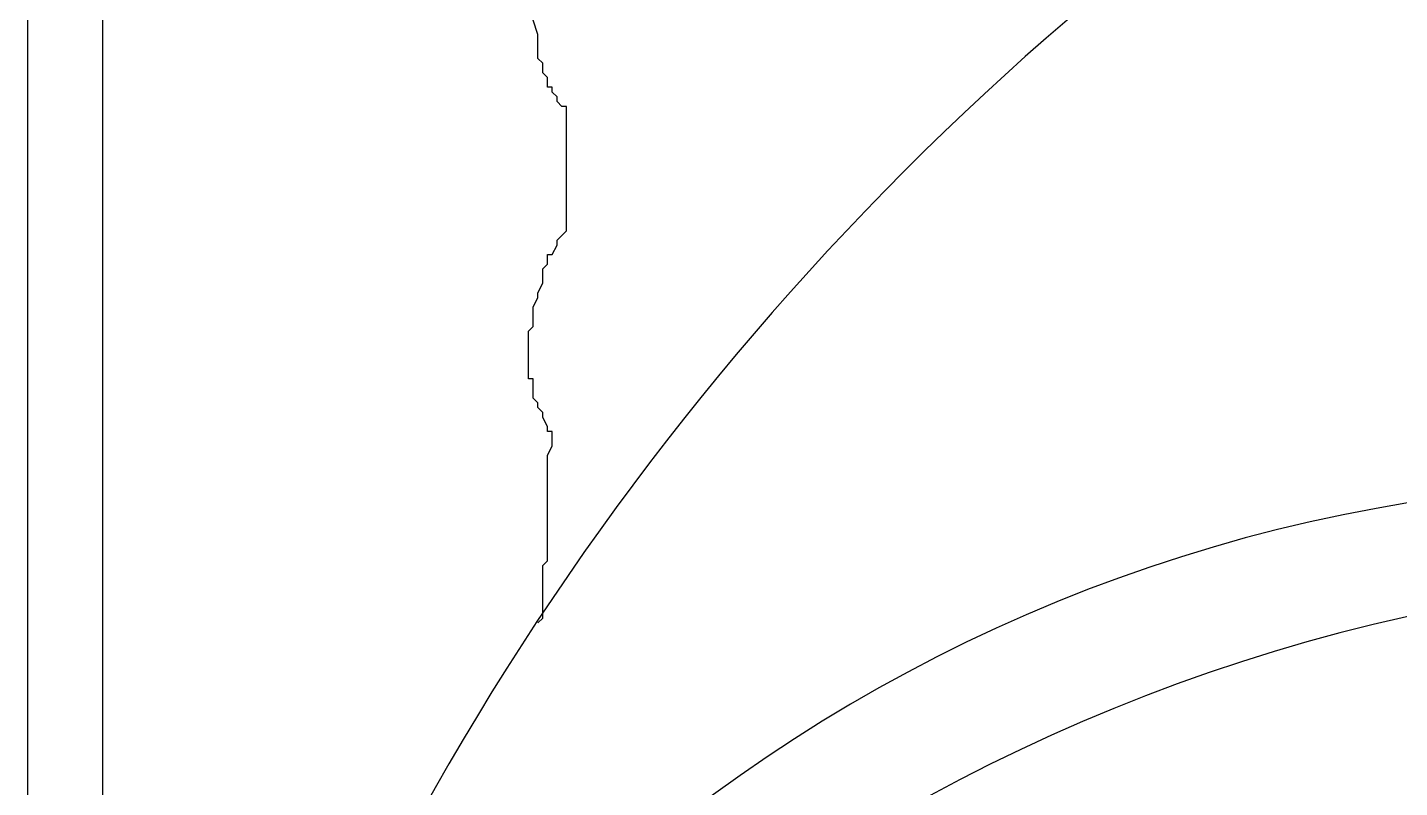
# Model space of a CAD drawing. Extents: x 182769.15 to 182771.38, y 101811.72 to 101812.21.
# Drawn here: x 182769.72011 to 182769.72743, y 101811.93515 to 101811.93921 of the extents above; entities that cross this region are included whole.
import ezdxf

# ---------------------------------------------------------------- set-up
doc = ezdxf.new("R2010")
doc.units = 0
doc.header["$MEASUREMENT"] = 0
doc.layers.add('tefriş', color=21, linetype='Continuous')

msp = doc.modelspace()

# ---------------------------------------------------------------- linework, layer by layer
at = {"layer": 'tefriş'}
for p, q in [((182769.7201102009, 101811.9431796239), (182769.7201102009, 101811.9131796239)), ((182769.7205102009, 101811.9407796239), (182769.7205102009, 101811.9155796239))]:
    msp.add_line(p, q, dxfattribs=at)
at = {"layer": 'tefriş', "color": 8}
for p, q in [((182769.7228331878, 101811.9391682071), (182769.7228076954, 101811.9392447531)), ((182769.7228331878, 101811.939040624), (182769.7228331878, 101811.9391682071)), ((182769.7228586854, 101811.9390151055), (182769.7228331878, 101811.939040624)), ((182769.7228586854, 101811.9389640684), (182769.7228586854, 101811.9390151055)), ((182769.7228841778, 101811.9389385595), (182769.7228586854, 101811.9389640684)), ((182769.7228841778, 101811.9388875224), (182769.7228841778, 101811.9389385595)), ((182769.7229096701, 101811.9388875224), (182769.7228841778, 101811.9388875224)), ((182769.7229096701, 101811.9388620038), (182769.7229096701, 101811.9388875224)), ((182769.7229351678, 101811.938836495), (182769.7229096701, 101811.9388620038)), ((182769.7229351678, 101811.9388109764), (182769.7229351678, 101811.938836495)), ((182769.7229606601, 101811.9387854579), (182769.7229351678, 101811.9388109764)), ((182769.7229861524, 101811.9387854579), (182769.7229606601, 101811.9387854579)), ((182769.7229861524, 101811.9381220336), (182769.7229861524, 101811.9387854579)), ((182769.7229351678, 101811.9380709965), (182769.7229861524, 101811.9381220336)), ((182769.7229096701, 101811.9379944505), (182769.7229351678, 101811.9380454876)), ((182769.7229351678, 101811.9380454876), (182769.7229351678, 101811.9380709965)), ((182769.7228841778, 101811.9379944505), (182769.7229096701, 101811.9379944505)), ((182769.7228841778, 101811.9379434134), (182769.7228841778, 101811.9379944505)), ((182769.7228586854, 101811.9379179045), (182769.7228841778, 101811.9379434134)), ((182769.7228586854, 101811.9378413489), (182769.7228586854, 101811.9379179045)), ((182769.7228331878, 101811.9377903215), (182769.7228586854, 101811.9378413489)), ((182769.7228076954, 101811.9377137658), (182769.7228331878, 101811.9377648029)), ((182769.7228331878, 101811.9377648029), (182769.7228331878, 101811.9377903215)), ((182769.7228076954, 101811.9376117013), (182769.7228076954, 101811.9377137658)), ((182769.7227822031, 101811.9375861924), (182769.7228076954, 101811.9376117013)), ((182769.7227822031, 101811.9373310262), (182769.7227822031, 101811.9375861924)), ((182769.7228076954, 101811.9373310262), (182769.7227822031, 101811.9373310262)), ((182769.7228076954, 101811.9372289617), (182769.7228076954, 101811.9373310262)), ((182769.7228331878, 101811.9372034432), (182769.7228076954, 101811.9372289617)), ((182769.7228331878, 101811.9371779246), (182769.7228331878, 101811.9372034432)), ((182769.7228586854, 101811.937152406), (182769.7228331878, 101811.9371779246)), ((182769.7228586854, 101811.9371268972), (182769.7228586854, 101811.937152406)), ((182769.7228841778, 101811.9370758601), (182769.7228586854, 101811.9371268972)), ((182769.7228841778, 101811.9370503415), (182769.7228841778, 101811.9370758601)), ((182769.7229096701, 101811.9370503415), (182769.7228841778, 101811.9370503415)), ((182769.7229096701, 101811.9369737955), (182769.7229096701, 101811.9370503415)), ((182769.7228841778, 101811.9369227584), (182769.7229096701, 101811.9369737955)), ((182769.7228841778, 101811.9363613987), (182769.7228841778, 101811.9369227584)), ((182769.7228586854, 101811.9363358898), (182769.7228841778, 101811.9363613987)), ((182769.7228586854, 101811.9360552051), (182769.7228586854, 101811.9363358898)), ((182769.7228331878, 101811.9360296865), (182769.7228586854, 101811.9360552051))]:
    msp.add_line(p, q, dxfattribs=at)
at = {"layer": 'tefriş'}
for centre, radius, start, end in [((182769.7356857455, 101811.9275598506), 0.01540001183752633, 98.77455774741725, 170.2054940289929), ((182769.7288476572, 101811.9282143705), 0.008565944078112222, 90.64325359066613, 166.736697051448)]:
    msp.add_arc(centre, radius, start, end, dxfattribs=at)
at = {"layer": 'tefriş', "color": 8}
msp.add_arc((182769.7296183118, 101811.926463747), 0.009836941862609753, 89.68015838444956, 157.8057963005695, dxfattribs=at)

doc.saveas('drawing.dxf')
